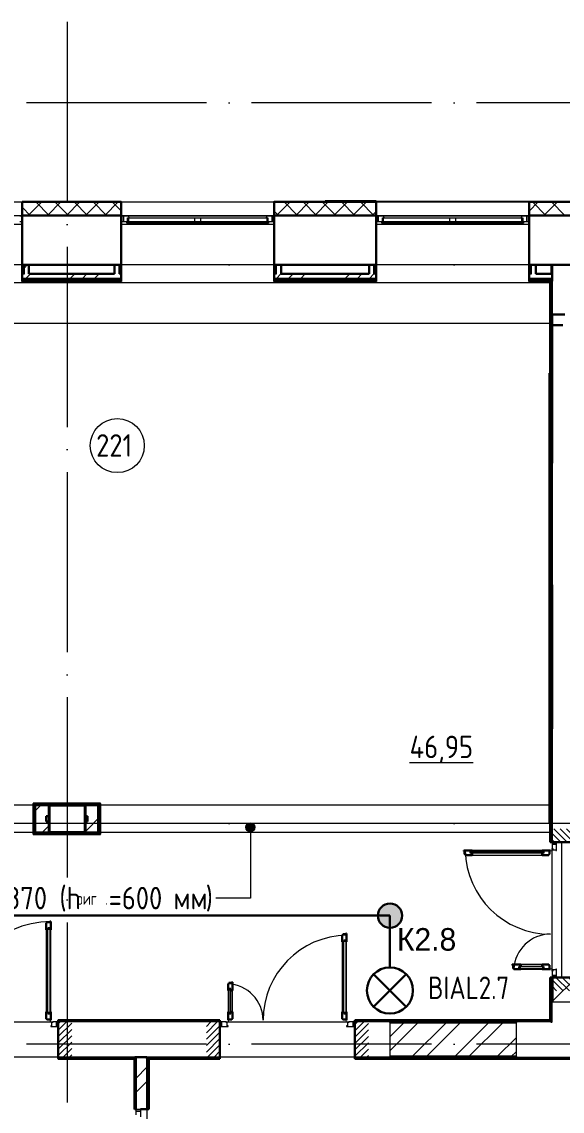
# Model space of a CAD drawing. Header units: millimetres. Extents: x -421858 to 614926, y -468665 to 141641.
# Drawn here: x 155991 to 161994, y -13233 to -1137 of the extents above; entities that cross this region are included whole.
import ezdxf
from ezdxf.enums import TextEntityAlignment as Align

# ---------------------------------------------------------------- set-up
doc = ezdxf.new("R2010")
doc.units = ezdxf.units.MM
doc.set_wipeout_variables(frame=1)
for name, pattern in [('ADSK_Линия сетки', [25, 20, -2.5, 0, -2.5]), ('ADSK_Сверху', [450, 300, -150]), ('ADSK_Штриховая_ш2 п1_5', [4.5, 3, -1.5])]:
    doc.linetypes.add(name, pattern=pattern)
for name, color, linetype, lineweight in [('_ Окна', 7, 'Continuous', 9), ('RC-Линии_связи-Адресные', 5, 'Continuous', 30), ('RC-Оповещение_световое', 7, 'Continuous', 30), ('Аннотация', 7, 'Continuous', 18), ('Двери', 252, 'Continuous', 9), ('Линии', 252, 'Continuous', 9), ('лс', 5, 'Continuous', 30), ('Марки помещений', 252, 'Continuous', 20), ('Несущие колонны', 252, 'Continuous', 18), ('Ограждение', 252, 'Continuous', 9), ('Окна', 252, 'Continuous', 9), ('Оси', 252, 'Continuous', 9), ('Перекрытие', 252, 'Continuous', 18), ('Стены внутренние', 7, 'Continuous', 18), ('Стены наружные', 7, 'Continuous', 18), ('Стены штриховка', 252, 'Continuous', 9)]:
    doc.layers.add(name, color=color, linetype=linetype, lineweight=lineweight)
doc.layers.add('RC-Позиционные_обозначения', color=7, linetype='Continuous')
doc.layers.add('RC-Таблицы', color=7, linetype='Continuous')
doc.layers.add('Двери открывание', color=7, linetype='Continuous', lineweight=9, true_color=0xc0c0c0)
doc.styles.add('GOST Common_2', font='', dxfattribs={"width": 0.9, "height": 250})
doc.styles.add('GOST Common_4', font='', dxfattribs={"height": 7})
doc.styles.add('Mipgost_5', font='', dxfattribs={"height": 250})
doc.styles.add('RubezhCAD', font='', dxfattribs={"oblique": 10})
doc.styles.get("Standard").update_dxf_attribs({"font": ''})
doc.styles.get('GOST Common_2').set_extended_font_data('GOST type B')
doc.styles.get('GOST Common_4').set_extended_font_data('GOST 2.304 type A')
doc.styles.get('Mipgost_5').set_extended_font_data('Mipgost')
doc.styles.get('RubezhCAD').set_extended_font_data('GOST type A')
doc.styles.get('Standard').set_extended_font_data('GOST type B')

# ---------------------------------------------------------------- blocks, each defined once
blk = doc.blocks.new('2 этаж')
at = {"layer": 'Аннотация', "lineweight": 9, "true_color": 0x636466}
h = blk.add_hatch(color=251, dxfattribs=at)
edge = h.paths.add_edge_path()
edge.add_arc((158530, -10081), 50, 0, 360)
at = {"layer": 'Двери', "lineweight": 18, "true_color": 0x636466}
h = blk.add_hatch(dxfattribs=at)
h.set_pattern_fill('FP_2', color=251, angle=90, style=0, pattern_type=2)
h.set_pattern_definition([(135, (162076.006, -11122.253), (-35.3553, -35.3553), [])])
h.paths.add_polyline_path([(162145, -11897), (162271, -11897), (162271, -11747), (161881, -11747), (161881, -11897)])
h.paths.add_polyline_path([(161881, -10247), (162271, -10247), (162271, -10097), (161881, -10097)])
h = blk.add_hatch(dxfattribs=at)
h.set_pattern_fill('FP_2', color=251, style=0, pattern_type=2)
h.set_pattern_definition([(45, (155656.006, -12437.253), (-35.3553, 35.3553), [])])
h.paths.add_polyline_path([(156396, -12632), (156546, -12632), (156546, -12242), (156396, -12242), (156396, -12349)])
h.paths.add_polyline_path([(155166, -12632), (155166, -12242), (155016, -12242), (155016, -12632)])
h = blk.add_hatch(dxfattribs=at)
h.set_pattern_fill('FP_2', color=251, style=0, pattern_type=2)
h.set_pattern_definition([(45, (158816.006, -12437.253), (-35.3553, 35.3553), [])])
h.paths.add_polyline_path([(159841, -12632), (159841, -12242), (159691, -12242), (159691, -12632)])
h.paths.add_polyline_path([(158041, -12632), (158191, -12632), (158191, -12242), (158041, -12242)])
at = {"layer": '_ Окна', "color": 251, "true_color": 0x636466}
for p, q in [((155996, -3297), (155971, -3297)), ((155971, -3355), (155996, -3355)), ((157121, -3297), (157096, -3297)), ((157096, -3355), (157121, -3355)), ((157121, -3355), (157121, -3297)), ((158796, -3297), (158771, -3297)), ((158771, -3297), (158771, -3355)), ((158771, -3355), (158796, -3355)), ((159951, -3297), (159926, -3297)), ((159926, -3355), (159951, -3355)), ((159951, -3355), (159951, -3297)), ((161626, -3297), (161601, -3297)), ((161601, -3297), (161601, -3355)), ((161601, -3355), (161626, -3355))]:
    blk.add_line(p, q, dxfattribs=at)
at = {"layer": '_ Окна', "color": 251, "lineweight": 18, "true_color": 0x636466}
for p, q in [((157180, -3297), (157121, -3297)), ((157121, -3297), (157121, -3355)), ((157121, -3355), (157159, -3355)), ((157167, -3355), (157167, -3314)), ((157167, -3314), (157179, -3314)), ((157185, -3314), (157180, -3297)), ((158712, -3297), (158707, -3314)), ((158771, -3297), (158712, -3297)), ((158713, -3314), (158725, -3314)), ((158725, -3314), (158725, -3355)), ((158733, -3355), (158771, -3355)), ((158771, -3355), (158771, -3297)), ((160010, -3297), (159951, -3297)), ((159951, -3297), (159951, -3355)), ((159951, -3355), (159989, -3355)), ((159997, -3355), (159997, -3314)), ((159997, -3314), (160009, -3314)), ((160015, -3314), (160010, -3297)), ((161542, -3297), (161537, -3314)), ((161601, -3297), (161542, -3297)), ((161543, -3314), (161555, -3314)), ((161555, -3314), (161555, -3355)), ((161563, -3355), (161601, -3355)), ((161601, -3355), (161601, -3297))]:
    blk.add_line(p, q, dxfattribs=at)
at = {"layer": 'Аннотация', "color": 251, "lineweight": 9, "true_color": 0x636466}
for p, q in [((158530, -10081), (158530, -10867)), ((158152, -10867), (158145, -10867)), ((158530, -10867), (158152, -10867))]:
    blk.add_line(p, q, dxfattribs=at)
blk.add_circle((158530, -10081), 50, dxfattribs=at)
at = {"layer": 'Двери', "color": 251, "linetype": 'ADSK_Штриховая_ш2 п1_5', "true_color": 0x636466}
for p, q in [((161881, -10097), (161881, -10247)), ((161881, -10247), (162271, -10247)), ((162271, -11747), (161881, -11747)), ((161881, -11747), (161881, -11897)), ((156546, -12242), (156396, -12242)), ((156396, -12242), (156396, -12632)), ((158191, -12242), (158041, -12242)), ((158191, -12632), (158191, -12242)), ((159841, -12242), (159691, -12242)), ((159691, -12242), (159691, -12632)), ((156396, -12632), (156546, -12632)), ((158041, -12632), (158191, -12632)), ((159691, -12632), (159841, -12632))]:
    blk.add_line(p, q, dxfattribs=at)
at = {"layer": 'Двери', "color": 251, "true_color": 0x636466}
for p, q in [((161931, -10247), (161881, -10247)), ((161881, -10247), (161881, -10267)), ((161881, -10267), (161931, -10267)), ((161931, -10267), (161881, -10267)), ((161881, -10267), (161881, -10316)), ((161931, -10267), (161931, -10247)), ((161931, -10339), (161931, -10267)), ((160975, -10348), (161787, -10348)), ((160975, -10369), (160975, -10348)), ((161787, -10369), (160975, -10369)), ((161769, -10339), (160993, -10339)), ((160993, -10389), (161769, -10389)), ((161787, -10348), (161787, -10369)), ((161881, -10316), (161889, -10316)), ((161889, -10316), (161889, -10330)), ((161889, -10330), (161923, -10330)), ((161923, -10330), (161923, -10339)), ((161923, -10339), (161931, -10339)), ((156262, -11220), (156262, -12130)), ((156279, -12148), (156279, -11202)), ((156279, -11202), (156303, -11202)), ((156303, -11202), (156303, -12148)), ((156312, -12130), (156312, -11220)), ((159549, -11354), (159549, -12130)), ((159569, -12148), (159569, -11336)), ((159569, -11336), (159590, -11336)), ((159590, -11336), (159590, -12148)), ((159599, -12130), (159599, -11354)), ((161769, -11605), (161533, -11605)), ((161787, -11625), (161515, -11625)), ((161515, -11625), (161515, -11646)), ((161515, -11646), (161787, -11646)), ((161533, -11655), (161769, -11655)), ((161787, -11646), (161787, -11625)), ((161881, -11678), (161881, -11727)), ((161889, -11678), (161881, -11678)), ((161931, -11727), (161881, -11727)), ((161881, -11727), (161881, -11747)), ((161881, -11727), (161931, -11727)), ((161923, -11664), (161889, -11664)), ((161889, -11664), (161889, -11678)), ((161931, -11655), (161923, -11655)), ((161923, -11655), (161923, -11664)), ((161931, -11727), (161931, -11655)), ((161931, -11747), (161931, -11727)), ((161881, -11747), (161931, -11747)), ((158283, -11894), (158283, -12130)), ((158292, -11876), (158292, -12148)), ((158313, -11876), (158292, -11876)), ((158313, -12148), (158313, -11876)), ((158333, -12130), (158333, -11894)), ((156303, -12148), (156279, -12148)), ((158292, -12148), (158313, -12148)), ((159590, -12148), (159569, -12148)), ((156321, -12284), (156312, -12284)), ((156312, -12284), (156312, -12292)), ((156312, -12292), (156376, -12292)), ((156335, -12250), (156321, -12250)), ((156321, -12250), (156321, -12284)), ((156335, -12242), (156335, -12250)), ((156376, -12242), (156335, -12242)), ((156396, -12242), (156376, -12242)), ((156376, -12242), (156376, -12292)), ((156376, -12292), (156376, -12242)), ((156376, -12292), (156396, -12292)), ((156396, -12292), (156396, -12242)), ((158191, -12242), (158191, -12292)), ((158211, -12242), (158191, -12242)), ((158191, -12292), (158211, -12292)), ((158211, -12292), (158211, -12242)), ((158260, -12242), (158211, -12242)), ((158211, -12242), (158211, -12292)), ((158211, -12292), (158283, -12292)), ((158260, -12250), (158260, -12242)), ((158274, -12250), (158260, -12250)), ((158274, -12284), (158274, -12250)), ((158283, -12284), (158274, -12284)), ((158283, -12292), (158283, -12284)), ((159608, -12284), (159599, -12284)), ((159599, -12284), (159599, -12292)), ((159599, -12292), (159671, -12292)), ((159622, -12250), (159608, -12250)), ((159608, -12250), (159608, -12284)), ((159622, -12242), (159622, -12250)), ((159671, -12242), (159622, -12242)), ((159691, -12242), (159671, -12242)), ((159671, -12242), (159671, -12292)), ((159671, -12292), (159671, -12242)), ((159671, -12292), (159691, -12292)), ((159691, -12292), (159691, -12242)), ((157261, -13232), (157261, -13212)), ((157261, -13212), (157311, -13212)), ((157311, -13232), (157261, -13232)), ((157261, -13232), (157311, -13232)), ((157261, -13273), (157261, -13232)), ((157311, -13212), (157311, -13232)), ((157311, -13232), (157311, -13296))]:
    blk.add_line(p, q, dxfattribs=at)
at = {"layer": 'Двери', "color": 251, "lineweight": 30, "true_color": 0x636466}
for p, q in [((160993, -10339), (160899, -10339)), ((160899, -10339), (160899, -10347)), ((160899, -10347), (160908, -10347)), ((160908, -10347), (160908, -10381)), ((160908, -10381), (160917, -10381)), ((160917, -10381), (160917, -10389)), ((160917, -10389), (160993, -10389)), ((160975, -10348), (160993, -10348)), ((160975, -10369), (160975, -10348)), ((160993, -10369), (160975, -10369)), ((160993, -10348), (160993, -10339)), ((160993, -10389), (160993, -10369)), ((161863, -10339), (161769, -10339)), ((161769, -10348), (161769, -10339)), ((161787, -10348), (161769, -10348)), ((161769, -10369), (161787, -10369)), ((161769, -10389), (161769, -10369)), ((161769, -10389), (161845, -10389)), ((161787, -10369), (161787, -10348)), ((161845, -10389), (161845, -10381)), ((161845, -10381), (161854, -10381)), ((161854, -10381), (161854, -10347)), ((161854, -10347), (161863, -10347)), ((161863, -10347), (161863, -10339)), ((156312, -11126), (156304, -11126)), ((156304, -11126), (156304, -11135)), ((156312, -11220), (156312, -11126)), ((156270, -11144), (156262, -11144)), ((156262, -11144), (156262, -11220)), ((156262, -11220), (156279, -11220)), ((156304, -11135), (156270, -11135)), ((156270, -11135), (156270, -11144)), ((156279, -11220), (156279, -11202)), ((156279, -11202), (156303, -11202)), ((156303, -11202), (156303, -11220)), ((156303, -11220), (156312, -11220)), ((159557, -11278), (159549, -11278)), ((159549, -11278), (159549, -11354)), ((159549, -11354), (159569, -11354)), ((159591, -11269), (159557, -11269)), ((159557, -11269), (159557, -11278)), ((159569, -11354), (159569, -11336)), ((159569, -11336), (159590, -11336)), ((159590, -11336), (159590, -11354)), ((159590, -11354), (159599, -11354)), ((159599, -11260), (159591, -11260)), ((159591, -11260), (159591, -11269)), ((159599, -11354), (159599, -11260)), ((161533, -11605), (161439, -11605)), ((161439, -11605), (161439, -11613)), ((161533, -11605), (161533, -11625)), ((161845, -11605), (161769, -11605)), ((161769, -11605), (161769, -11625)), ((161845, -11613), (161845, -11605)), ((161439, -11613), (161448, -11613)), ((161448, -11613), (161448, -11647)), ((161448, -11647), (161457, -11647)), ((161457, -11647), (161457, -11655)), ((161457, -11655), (161533, -11655)), ((161533, -11625), (161515, -11625)), ((161515, -11625), (161515, -11646)), ((161515, -11646), (161533, -11646)), ((161533, -11646), (161533, -11655)), ((161769, -11625), (161787, -11625)), ((161769, -11646), (161769, -11655)), ((161787, -11646), (161769, -11646)), ((161769, -11655), (161863, -11655)), ((161787, -11625), (161787, -11646)), ((161854, -11613), (161845, -11613)), ((161854, -11647), (161854, -11613)), ((161863, -11647), (161854, -11647)), ((161863, -11655), (161863, -11647)), ((158291, -11818), (158283, -11818)), ((158283, -11818), (158283, -11894)), ((158325, -11809), (158291, -11809)), ((158291, -11809), (158291, -11818)), ((158333, -11800), (158325, -11800)), ((158325, -11800), (158325, -11809)), ((158333, -11894), (158333, -11800)), ((158292, -11894), (158283, -11894)), ((158292, -11876), (158292, -11894)), ((158313, -11876), (158292, -11876)), ((158313, -11894), (158313, -11876)), ((158333, -11894), (158313, -11894)), ((156262, -12130), (156262, -12206)), ((156262, -12130), (156279, -12130)), ((156262, -12206), (156270, -12206)), ((156270, -12206), (156270, -12215)), ((156270, -12215), (156304, -12215)), ((156279, -12130), (156279, -12148)), ((156279, -12148), (156303, -12148)), ((156303, -12130), (156312, -12130)), ((156303, -12148), (156303, -12130)), ((156304, -12215), (156304, -12224)), ((156312, -12224), (156312, -12130)), ((158283, -12130), (158283, -12224)), ((158292, -12130), (158283, -12130)), ((158291, -12224), (158291, -12215)), ((158291, -12215), (158325, -12215)), ((158292, -12148), (158292, -12130)), ((158313, -12148), (158292, -12148)), ((158313, -12130), (158313, -12148)), ((158333, -12130), (158313, -12130)), ((158325, -12215), (158325, -12206)), ((158325, -12206), (158333, -12206)), ((158333, -12206), (158333, -12130)), ((159549, -12130), (159549, -12206)), ((159549, -12130), (159569, -12130)), ((159549, -12206), (159557, -12206)), ((159557, -12206), (159557, -12215)), ((159557, -12215), (159591, -12215)), ((159569, -12130), (159569, -12148)), ((159569, -12148), (159590, -12148)), ((159590, -12130), (159599, -12130)), ((159590, -12148), (159590, -12130)), ((159591, -12215), (159591, -12224)), ((159599, -12224), (159599, -12130)), ((156304, -12224), (156312, -12224)), ((158283, -12224), (158291, -12224)), ((159591, -12224), (159599, -12224))]:
    blk.add_line(p, q, dxfattribs=at)
at = {"layer": 'Двери открывание', "color": 251, "true_color": 0x636466}
for centre, radius, start, end in [((161863, -10321), 946, 181.0903, 270), ((156330, -12224), 1098, 90.9393, 180), ((159617, -12224), 946, 91.0903, 180), ((161863, -11673), 406, 90, 177.459), ((158265, -12224), 406, 0, 87.459)]:
    blk.add_arc(centre, radius, start, end, dxfattribs=at)
at = {"layer": 'Линии', "color": 251, "linetype": 'ADSK_Сверху', "ltscale": 100, "true_color": 0x636466}
for p, q in [((161881, -9837), (151051, -9837)), ((161881, -10137), (151061, -10137))]:
    blk.add_line(p, q, dxfattribs=at)
at = {"layer": 'Марки помещений', "color": 251, "true_color": 0x636466}
blk.add_circle((157052, -5843), 300, dxfattribs=at)
at = {"layer": 'Несущие колонны', "color": 251, "lineweight": 40, "true_color": 0x636466}
for p, q in [((156296, -10137), (156296, -9837)), ((156296, -9837), (156696, -9837)), ((156696, -9837), (156296, -9837)), ((156296, -9837), (156296, -10137)), ((156696, -9837), (156696, -10137)), ((156696, -10137), (156696, -9837)), ((156696, -10137), (156296, -10137)), ((156296, -10137), (156696, -10137))]:
    blk.add_line(p, q, dxfattribs=at)
at = {"layer": 'Ограждение', "color": 251, "true_color": 0x636466}
for p, q in [((155996, -3387), (154296, -3387)), ((158796, -3387), (157096, -3387)), ((161626, -3387), (159926, -3387)), ((155996, -3837), (154296, -3837)), ((158796, -3837), (157096, -3837)), ((161626, -3837), (159926, -3837)), ((161866, -3837), (161866, -3937)), ((161861, -4037), (154256, -4037)), ((161861, -4037), (154256, -4037)), ((155996, -4037), (154296, -4037)), ((155996, -4022), (155996, -4037)), ((157096, -4037), (157096, -4022)), ((158796, -4037), (157096, -4037)), ((158796, -4022), (158796, -4037)), ((159926, -4037), (159926, -4022)), ((161626, -4037), (159926, -4037)), ((161626, -4022), (161626, -4037)), ((161861, -4487), (154256, -4487)), ((161856, -4487), (161856, -5037)), ((156866, -9812), (156116, -9812)), ((156116, -9812), (156121, -9817)), ((156116, -9812), (156116, -10162)), ((156866, -9812), (156861, -9817)), ((156866, -10162), (156866, -9812)), ((161856, -10037), (161856, -10237)), ((156116, -10162), (156121, -10157)), ((156861, -10157), (156866, -10162)), ((156116, -10162), (156866, -10162)), ((161861, -10237), (161856, -10237)), ((161856, -11757), (161861, -11757)), ((161856, -11757), (161856, -12217)), ((156396, -12222), (156396, -12217)), ((158181, -12217), (156396, -12217)), ((158181, -12217), (158181, -12222)), ((159701, -12222), (159701, -12217)), ((161856, -12217), (159701, -12217)), ((161856, -12217), (161861, -12222)), ((156396, -12657), (156396, -12647)), ((156396, -12657), (157236, -12657)), ((157236, -12657), (157246, -12647)), ((157236, -12657), (157236, -13212)), ((157406, -12657), (157401, -12652)), ((157406, -13212), (157406, -12657)), ((157406, -12657), (158181, -12657)), ((158181, -12652), (158181, -12657)), ((159701, -12657), (159701, -12652)), ((159701, -12657), (167586, -12657)), ((157246, -13212), (157236, -13212)), ((157406, -13212), (157401, -13212))]:
    blk.add_line(p, q, dxfattribs=at)
at = {"layer": 'Окна', "color": 251, "true_color": 0x636466}
for p, q in [((157159, -3355), (157931, -3355)), ((157159, -3372), (157159, -3355)), ((157931, -3372), (157159, -3372)), ((157179, -3314), (157911, -3314)), ((157179, -3355), (157179, -3314)), ((158712, -3297), (157180, -3297)), ((157911, -3314), (157981, -3314)), ((157911, -3314), (157911, -3355)), ((157931, -3355), (157961, -3355)), ((157931, -3355), (157931, -3372)), ((157961, -3372), (157931, -3372)), ((157961, -3355), (158733, -3355)), ((157961, -3372), (157961, -3355)), ((158733, -3372), (157961, -3372)), ((157981, -3314), (158713, -3314)), ((157981, -3355), (157981, -3314)), ((158713, -3314), (158713, -3355)), ((158733, -3355), (158733, -3372)), ((159989, -3355), (160761, -3355)), ((159989, -3372), (159989, -3355)), ((160761, -3372), (159989, -3372)), ((160009, -3314), (160741, -3314)), ((160009, -3355), (160009, -3314)), ((161542, -3297), (160010, -3297)), ((160741, -3314), (160811, -3314)), ((160741, -3314), (160741, -3355)), ((160761, -3355), (160791, -3355)), ((160761, -3355), (160761, -3372)), ((160791, -3372), (160761, -3372)), ((160791, -3355), (161563, -3355)), ((160791, -3372), (160791, -3355)), ((161563, -3372), (160791, -3372)), ((160811, -3314), (161543, -3314)), ((160811, -3355), (160811, -3314)), ((161543, -3314), (161543, -3355)), ((161563, -3355), (161563, -3372))]:
    blk.add_line(p, q, dxfattribs=at)
at = {"layer": 'Оси', "color": 251, "linetype": 'ADSK_Линия сетки', "ltscale": 100, "true_color": 0x636466}
for p, q in [((156496, -1137), (156496, -32263)), ((170543, -2037), (93566, -2037)), ((170543, -3837), (93566, -3837)), ((170543, -10037), (93566, -10037)), ((170543, -12487), (93566, -12487))]:
    blk.add_line(p, q, dxfattribs=at)
at = {"layer": 'Перекрытие', "color": 251, "ltscale": 100, "true_color": 0x636466}
for p, q in [((156116, -10037), (154266, -10037)), ((161851, -10037), (156866, -10037)), ((161986, -10247), (161986, -11747))]:
    blk.add_line(p, q, dxfattribs=at)
at = {"layer": 'Стены внутренние', "color": 251, "true_color": 0x636466}
for p, q in [((154296, -3135), (155996, -3135)), ((157096, -3135), (158796, -3135)), ((159926, -3135), (161626, -3135)), ((154296, -3287), (155996, -3287)), ((157096, -3287), (158796, -3287)), ((159926, -3287), (161626, -3287)), ((161881, -4017), (161881, -4387)), ((161881, -6037), (161881, -7387)), ((161881, -8987), (161881, -10247)), ((161881, -11678), (161881, -10316)), ((162266, -12022), (161886, -12022)), ((155227, -12242), (156335, -12242)), ((158191, -12242), (156396, -12242)), ((158260, -12242), (159622, -12242)), ((160081, -12242), (159691, -12242)), ((160081, -12627), (160081, -12247)), ((161866, -12242), (161481, -12242)), ((161481, -12247), (161481, -12627)), ((161881, -12242), (161881, -12242)), ((157246, -12632), (154926, -12632)), ((159691, -12632), (158191, -12632)), ((161481, -12632), (167616, -12632))]:
    blk.add_line(p, q, dxfattribs=at)
at = {"layer": 'Стены внутренние', "color": 251, "lineweight": 30, "true_color": 0x636466}
for p, q in [((157096, -3135), (155996, -3135)), ((155996, -3135), (155996, -3287)), ((157096, -3287), (157096, -3135)), ((159926, -3135), (158796, -3135)), ((158796, -3135), (158796, -3287)), ((159926, -3287), (159926, -3135)), ((168978, -3135), (161626, -3135)), ((161626, -3135), (161626, -3287)), ((157096, -3287), (155996, -3287)), ((155996, -3287), (155996, -3837)), ((155996, -3287), (157096, -3287)), ((157096, -3837), (157096, -3287)), ((159926, -3287), (158796, -3287)), ((158796, -3287), (158796, -3837)), ((158796, -3287), (159926, -3287)), ((159926, -3837), (159926, -3287)), ((168826, -3287), (161626, -3287)), ((161626, -3287), (161626, -3837)), ((161626, -3287), (168826, -3287)), ((156071, -3837), (157021, -3837)), ((158871, -3837), (159851, -3837)), ((161701, -3837), (168276, -3837)), ((161881, -3837), (161881, -3937)), ((161881, -4012), (161881, -4012)), ((161881, -4387), (162021, -4387)), ((162001, -4507), (161881, -4507)), ((161881, -7387), (161881, -8987)), ((161881, -10247), (162271, -10247)), ((161886, -12022), (161881, -12022)), ((156396, -12242), (156396, -12632)), ((158191, -12632), (158191, -12242)), ((159691, -12242), (159691, -12632)), ((160081, -12247), (160081, -12242)), ((161481, -12242), (161481, -12247)), ((161881, -12242), (161866, -12242)), ((160081, -12632), (160081, -12627)), ((161481, -12627), (161481, -12632))]:
    blk.add_line(p, q, dxfattribs=at)
at = {"layer": 'Стены внутренние', "color": 251, "linetype": 'Continuous', "lineweight": 9, "true_color": 0x636466}
for p, q in [((155998, -3140), (156001, -3137)), ((156063, -3287), (156213, -3137)), ((156297, -3287), (156147, -3137)), ((156275, -3287), (156425, -3137)), ((156509, -3287), (156359, -3137)), ((156487, -3287), (156637, -3137)), ((156721, -3287), (156571, -3137)), ((156699, -3287), (156849, -3137)), ((156933, -3287), (156783, -3137)), ((156912, -3287), (157062, -3137)), ((157096, -3238), (156995, -3137)), ((157026, -3135), (157025, -3137)), ((158821, -3287), (158971, -3137)), ((158903, -3135), (158902, -3137)), ((159054, -3287), (158904, -3137)), ((158986, -3137), (158985, -3135)), ((159033, -3287), (159183, -3137)), ((159266, -3287), (159116, -3137)), ((159245, -3287), (159395, -3137)), ((159479, -3287), (159329, -3137)), ((159457, -3287), (159607, -3137)), ((159691, -3287), (159541, -3137)), ((159572, -3137), (159571, -3135)), ((159669, -3287), (159819, -3137)), ((159903, -3287), (159753, -3137)), ((161626, -3240), (161728, -3137)), ((161812, -3287), (161662, -3137)), ((161718, -3135), (161717, -3137)), ((161791, -3287), (161941, -3137)), ((162024, -3287), (161874, -3137)), ((161953, -3135), (161952, -3137)), ((156084, -3287), (155998, -3201)), ((158842, -3287), (158796, -3241)), ((159881, -3287), (159926, -3243)), ((159924, -3173), (159926, -3173))]:
    blk.add_line(p, q, dxfattribs=at)
at = {"layer": 'Стены наружные', "color": 251, "true_color": 0x636466}
for p, q in [((156546, -3130), (157096, -3130)), ((156546, -3135), (156546, -3130)), ((157096, -3135), (157096, -3130)), ((158796, -3130), (159361, -3130)), ((158796, -3135), (158796, -3130)), ((159926, -3130), (162191, -3130)), ((161626, -3130), (161626, -3135)), ((161874, -3852), (161866, -3852)), ((161874, -3837), (161874, -3852)), ((161881, -12242), (161881, -12022)), ((158191, -12632), (157381, -12632)), ((160081, -12632), (159691, -12632)), ((157381, -13212), (157381, -14442))]:
    blk.add_line(p, q, dxfattribs=at)
at = {"layer": 'Стены наружные', "color": 251, "lineweight": 30, "true_color": 0x636466}
for p, q in [((159926, -3130), (159361, -3130)), ((159361, -3130), (159361, -3135)), ((159926, -3135), (159926, -3130)), ((155996, -3837), (155996, -4012)), ((156071, -3837), (155996, -3837)), ((156071, -3937), (156071, -3837)), ((157021, -3837), (157021, -3937)), ((157096, -3837), (157021, -3837)), ((157096, -4012), (157096, -3837)), ((158796, -3837), (158796, -4012)), ((158871, -3837), (158796, -3837)), ((158871, -3937), (158871, -3837)), ((159851, -3837), (159851, -3937)), ((159926, -3837), (159851, -3837)), ((159926, -4012), (159926, -3837)), ((161626, -3837), (161626, -4012)), ((161701, -3837), (161626, -3837)), ((161701, -3937), (161701, -3837)), ((157021, -3937), (156071, -3937)), ((159851, -3937), (158871, -3937)), ((161881, -3937), (161701, -3937)), ((161881, -4012), (161881, -3937)), ((155996, -4012), (155996, -4022)), ((155996, -4022), (157096, -4022)), ((157096, -4022), (157096, -4012)), ((158796, -4012), (158796, -4022)), ((158796, -4022), (159926, -4022)), ((159926, -4022), (159926, -4012)), ((161626, -4012), (161626, -4022)), ((161626, -4022), (161861, -4022)), ((161861, -4022), (161861, -5037)), ((161866, -4017), (161866, -5037)), ((161881, -4017), (161881, -4012)), ((161881, -6037), (161881, -4387)), ((161851, -5037), (161851, -10037)), ((161861, -5037), (161851, -5037)), ((156861, -9817), (156121, -9817)), ((156121, -9817), (156121, -10157)), ((156856, -9822), (156126, -9822)), ((156126, -9822), (156126, -10152)), ((156141, -9837), (156141, -10137)), ((156141, -9837), (156296, -9837)), ((156291, -9957), (156291, -9837)), ((156841, -9837), (156696, -9837)), ((156841, -10137), (156841, -9837)), ((156856, -10152), (156856, -9822)), ((156861, -10157), (156861, -9817)), ((156261, -9957), (156291, -9957)), ((156261, -10017), (156261, -9957)), ((156291, -10017), (156261, -10017)), ((156291, -10137), (156291, -10017)), ((156696, -9957), (156721, -9957)), ((156721, -10017), (156696, -10017)), ((156721, -9957), (156721, -10017)), ((161851, -10037), (161861, -10037)), ((161861, -10037), (161861, -10247)), ((156121, -10157), (156861, -10157)), ((156126, -10152), (156856, -10152)), ((156296, -10137), (156141, -10137)), ((156696, -10137), (156841, -10137)), ((161861, -10247), (161881, -10247)), ((161881, -11747), (161861, -11747)), ((161861, -11747), (161861, -12222)), ((161881, -12022), (161881, -11747)), ((162266, -11747), (161886, -11747)), ((161886, -11747), (161886, -12022)), ((156396, -12222), (156396, -12242)), ((158191, -12222), (156396, -12222)), ((158191, -12242), (158191, -12222)), ((159691, -12222), (159691, -12242)), ((161861, -12222), (159691, -12222)), ((160081, -12242), (161481, -12242)), ((161481, -12247), (160081, -12247)), ((161866, -12222), (161866, -12227)), ((156396, -12632), (156396, -12647)), ((156396, -12647), (157246, -12647)), ((157381, -12632), (157246, -12632)), ((157246, -12647), (157246, -13212)), ((157381, -12647), (157381, -12632)), ((157396, -12647), (157401, -12647)), ((157401, -13212), (157401, -12652)), ((157401, -12652), (158191, -12652)), ((158191, -12652), (158191, -12632)), ((159691, -12632), (159691, -12652)), ((159691, -12652), (167586, -12652)), ((160081, -12627), (161481, -12627)), ((161481, -12632), (160081, -12632)), ((157246, -13212), (157261, -13212)), ((157311, -13212), (157401, -13212))]:
    blk.add_line(p, q, dxfattribs=at)
at = {"layer": 'Стены наружные', "color": 251, "linetype": 'Continuous', "lineweight": 9, "true_color": 0x636466}
for p, q in [((159571, -3135), (159568, -3130)), ((156021, -3868), (156052, -3837)), ((159851, -3855), (159868, -3837)), ((161626, -3876), (161639, -3864)), ((161639, -3864), (161651, -3851)), ((155996, -3991), (155999, -3987)), ((156037, -3987), (156087, -3937)), ((156199, -4000), (156212, -3987)), ((156411, -4000), (156424, -3987)), ((156530, -3987), (156580, -3937)), ((156623, -4000), (156636, -3987)), ((156665, -3987), (156715, -3937)), ((156800, -3987), (156850, -3937)), ((156835, -4000), (156848, -3987)), ((157048, -4000), (157060, -3987)), ((158807, -3937), (158809, -3936)), ((158809, -3936), (158821, -3923)), ((158820, -3987), (158870, -3937)), ((158870, -3937), (158871, -3936)), ((158955, -3987), (159005, -3937)), ((158957, -4000), (158969, -3987)), ((159090, -3987), (159140, -3937)), ((159169, -4000), (159181, -3987)), ((159381, -4000), (159394, -3987)), ((159584, -3987), (159634, -3937)), ((159593, -4000), (159606, -3987)), ((159718, -3987), (159768, -3937)), ((159805, -4000), (159818, -3987)), ((159853, -3987), (159903, -3937)), ((159901, -3904), (159914, -3892)), ((159914, -3892), (159926, -3879)), ((161714, -4000), (161727, -3987)), ((161873, -3987), (161881, -3980)), ((156035, -4022), (156040, -4017)), ((156106, -4022), (156111, -4017)), ((156177, -4022), (156182, -4017)), ((156187, -4012), (156199, -4000)), ((156247, -4022), (156252, -4017)), ((156318, -4022), (156323, -4017)), ((156389, -4022), (156394, -4017)), ((156394, -4017), (156399, -4012)), ((156399, -4012), (156411, -4000)), ((156459, -4022), (156464, -4017)), ((156530, -4022), (156535, -4017)), ((156601, -4022), (156606, -4017)), ((156611, -4012), (156623, -4000)), ((156672, -4022), (156677, -4017)), ((156742, -4022), (156747, -4017)), ((156813, -4022), (156818, -4017)), ((156818, -4017), (156823, -4012)), ((156823, -4012), (156835, -4000)), ((156884, -4022), (156889, -4017)), ((156954, -4022), (156959, -4017)), ((157025, -4022), (157030, -4017)), ((157035, -4012), (157048, -4000)), ((157096, -4022), (157096, -4022)), ((158796, -4019), (158798, -4017)), ((158864, -4022), (158869, -4017)), ((158934, -4022), (158939, -4017)), ((158939, -4017), (158944, -4012)), ((158944, -4012), (158957, -4000)), ((159005, -4022), (159010, -4017)), ((159076, -4022), (159081, -4017)), ((159146, -4022), (159151, -4017)), ((159156, -4012), (159169, -4000)), ((159217, -4022), (159222, -4017)), ((159288, -4022), (159293, -4017)), ((159359, -4022), (159364, -4017)), ((159364, -4017), (159369, -4012)), ((159369, -4012), (159381, -4000)), ((159429, -4022), (159434, -4017)), ((159500, -4022), (159505, -4017)), ((159571, -4022), (159576, -4017)), ((159581, -4012), (159593, -4000)), ((159641, -4022), (159646, -4017)), ((159712, -4022), (159717, -4017)), ((159783, -4022), (159788, -4017)), ((159788, -4017), (159793, -4012)), ((159793, -4012), (159805, -4000)), ((159854, -4022), (159859, -4017)), ((159924, -4022), (159926, -4020)), ((161626, -4018), (161626, -4017)), ((161692, -4022), (161697, -4017)), ((161702, -4012), (161714, -4000)), ((161763, -4022), (161768, -4017)), ((161833, -4022), (161838, -4017)), ((161861, -4065), (161866, -4060)), ((161861, -4136), (161866, -4131)), ((161861, -4207), (161866, -4202)), ((161861, -4277), (161866, -4272)), ((161861, -4348), (161866, -4343)), ((161861, -4419), (161866, -4414)), ((161861, -4490), (161866, -4485)), ((161861, -4560), (161866, -4555)), ((161861, -4631), (161866, -4626)), ((161861, -4702), (161866, -4697)), ((161861, -4772), (161866, -4767)), ((161861, -4843), (161866, -4838)), ((161861, -4914), (161866, -4909)), ((161861, -4985), (161866, -4980)), ((156121, -9876), (156126, -9871)), ((156141, -9899), (156203, -9837)), ((156175, -9822), (156180, -9817)), ((156246, -9822), (156251, -9817)), ((156316, -9822), (156321, -9817)), ((156387, -9822), (156392, -9817)), ((156458, -9822), (156463, -9817)), ((156513, -9837), (156528, -9822)), ((156528, -9822), (156533, -9817)), ((156599, -9822), (156604, -9817)), ((156670, -9822), (156675, -9817)), ((156741, -9822), (156746, -9817)), ((156811, -9822), (156816, -9817)), ((156856, -9848), (156861, -9843)), ((156856, -9919), (156861, -9914)), ((156121, -9947), (156126, -9942)), ((156121, -10017), (156126, -10012)), ((156721, -10105), (156841, -9985)), ((156841, -9934), (156856, -9919)), ((156856, -9990), (156861, -9985)), ((156121, -10088), (156126, -10083)), ((156123, -10157), (156128, -10152)), ((156193, -10157), (156198, -10152)), ((156198, -10152), (156213, -10137)), ((156218, -10137), (156261, -10094)), ((156261, -10094), (156291, -10064)), ((156264, -10157), (156269, -10152)), ((156335, -10157), (156340, -10152)), ((156406, -10157), (156411, -10152)), ((156476, -10157), (156481, -10152)), ((156547, -10157), (156552, -10152)), ((156618, -10157), (156623, -10152)), ((156623, -10152), (156638, -10137)), ((156688, -10157), (156693, -10152)), ((156696, -10130), (156721, -10105)), ((156759, -10157), (156764, -10152)), ((156830, -10157), (156835, -10152)), ((156856, -10060), (156861, -10055)), ((156856, -10131), (156861, -10126)), ((161861, -10076), (161866, -10071)), ((161861, -10146), (161866, -10141)), ((161861, -10217), (161866, -10212)), ((161861, -11773), (161866, -11768)), ((161861, -11844), (161866, -11839)), ((161886, -12012), (162151, -11747)), ((161861, -11914), (161866, -11909)), ((161861, -11985), (161866, -11980)), ((161861, -12056), (161866, -12051)), ((161861, -12126), (161866, -12121)), ((161861, -12197), (161866, -12192)), ((161866, -12121), (161881, -12106)), ((156457, -12227), (156462, -12222)), ((156528, -12227), (156533, -12222)), ((156598, -12227), (156603, -12222)), ((156669, -12227), (156674, -12222)), ((156740, -12227), (156745, -12222)), ((156810, -12227), (156815, -12222)), ((156812, -12242), (156812, -12227)), ((156881, -12227), (156886, -12222)), ((156952, -12227), (156957, -12222)), ((157023, -12227), (157028, -12222)), ((157093, -12227), (157098, -12222)), ((157164, -12227), (157169, -12222)), ((157235, -12227), (157240, -12222)), ((157305, -12227), (157310, -12222)), ((157376, -12227), (157381, -12222)), ((157412, -12242), (157412, -12227)), ((157447, -12227), (157452, -12222)), ((157517, -12227), (157522, -12222)), ((157588, -12227), (157593, -12222)), ((157659, -12227), (157664, -12222)), ((157730, -12227), (157735, -12222)), ((157800, -12227), (157805, -12222)), ((157871, -12227), (157876, -12222)), ((157942, -12227), (157947, -12222)), ((158012, -12227), (158017, -12222)), ((158012, -12242), (158012, -12227)), ((158083, -12227), (158088, -12222)), ((158154, -12227), (158159, -12222)), ((159710, -12227), (159715, -12222)), ((159780, -12227), (159785, -12222)), ((159812, -12242), (159812, -12227)), ((159851, -12227), (159856, -12222)), ((159922, -12227), (159927, -12222)), ((159992, -12227), (159997, -12222)), ((160063, -12227), (160068, -12222)), ((160081, -12403), (160237, -12247)), ((160081, -12560), (160394, -12247)), ((160134, -12227), (160139, -12222)), ((160204, -12227), (160209, -12222)), ((160275, -12227), (160280, -12222)), ((160328, -12627), (160708, -12247)), ((160346, -12227), (160351, -12222)), ((160412, -12242), (160412, -12227)), ((160417, -12227), (160422, -12222)), ((160485, -12627), (160865, -12247)), ((160487, -12227), (160492, -12222)), ((160558, -12227), (160563, -12222)), ((160629, -12227), (160634, -12222)), ((160699, -12227), (160704, -12222)), ((160770, -12227), (160775, -12222)), ((160800, -12627), (161180, -12247)), ((160841, -12227), (160846, -12222)), ((160912, -12227), (160917, -12222)), ((160957, -12627), (161337, -12247)), ((160982, -12227), (160987, -12222)), ((161012, -12242), (161012, -12227)), ((161053, -12227), (161058, -12222)), ((161124, -12227), (161129, -12222)), ((161194, -12227), (161199, -12222)), ((161265, -12227), (161270, -12222)), ((161336, -12227), (161341, -12222)), ((161407, -12227), (161412, -12222)), ((161477, -12227), (161482, -12222)), ((161548, -12227), (161553, -12222)), ((161612, -12242), (161612, -12227)), ((161619, -12227), (161624, -12222)), ((161689, -12227), (161694, -12222)), ((161760, -12227), (161765, -12222)), ((161831, -12227), (161836, -12222)), ((161271, -12627), (161481, -12417)), ((161428, -12627), (161481, -12574)), ((156673, -12647), (156688, -12632)), ((157097, -12647), (157112, -12632)), ((157396, -12702), (157401, -12697)), ((157446, -12652), (157451, -12647)), ((157517, -12652), (157522, -12647)), ((157522, -12647), (157537, -12632)), ((157587, -12652), (157592, -12647)), ((157658, -12652), (157663, -12647)), ((157729, -12652), (157734, -12647)), ((157800, -12652), (157805, -12647)), ((157870, -12652), (157875, -12647)), ((157941, -12652), (157946, -12647)), ((157946, -12647), (157961, -12632)), ((158012, -12652), (158017, -12647)), ((158082, -12652), (158087, -12647)), ((158153, -12652), (158158, -12647)), ((159709, -12652), (159714, -12647)), ((159779, -12652), (159784, -12647)), ((159850, -12652), (159855, -12647)), ((159921, -12652), (159926, -12647)), ((159992, -12652), (159997, -12647)), ((160062, -12652), (160067, -12647)), ((160067, -12647), (160082, -12632)), ((160133, -12652), (160138, -12647)), ((160204, -12652), (160209, -12647)), ((160274, -12652), (160279, -12647)), ((160345, -12652), (160350, -12647)), ((160416, -12652), (160421, -12647)), ((160487, -12652), (160492, -12647)), ((160492, -12647), (160507, -12632)), ((160557, -12652), (160562, -12647)), ((160628, -12652), (160633, -12647)), ((160699, -12652), (160704, -12647)), ((160769, -12652), (160774, -12647)), ((160840, -12652), (160845, -12647)), ((160911, -12652), (160916, -12647)), ((160916, -12647), (160931, -12632)), ((160982, -12652), (160987, -12647)), ((161052, -12652), (161057, -12647)), ((161123, -12652), (161128, -12647)), ((161194, -12652), (161199, -12647)), ((161264, -12652), (161269, -12647)), ((161335, -12652), (161340, -12647)), ((161340, -12647), (161355, -12632)), ((161406, -12652), (161411, -12647)), ((161477, -12652), (161482, -12647)), ((161547, -12652), (161552, -12647)), ((161618, -12652), (161623, -12647)), ((161689, -12652), (161694, -12647)), ((161759, -12652), (161764, -12647)), ((161764, -12647), (161779, -12632)), ((161830, -12652), (161835, -12647)), ((161901, -12652), (161906, -12647)), ((161972, -12652), (161977, -12647)), ((157261, -12866), (157381, -12746)), ((157381, -12788), (157396, -12773)), ((157396, -12773), (157401, -12768)), ((157246, -12923), (157261, -12908)), ((157261, -13023), (157381, -12903)), ((157396, -12844), (157401, -12839)), ((157396, -12914), (157401, -12909)), ((157396, -12985), (157401, -12980)), ((157396, -13056), (157401, -13051)), ((157396, -13127), (157401, -13122)), ((157381, -13212), (157396, -13197)), ((157396, -13197), (157401, -13192))]:
    blk.add_line(p, q, dxfattribs=at)
at = {"layer": 'Стены штриховка', "color": 251, "true_color": 0x636466}
for p, q in [((157094, -3137), (155998, -3137)), ((155998, -3137), (155998, -3211)), ((157094, -3211), (157094, -3137)), ((159924, -3137), (158798, -3137)), ((158798, -3137), (158798, -3211)), ((159924, -3211), (159924, -3137)), ((168978, -3137), (161628, -3137)), ((161628, -3137), (161628, -3211)), ((155996, -3211), (155998, -3211)), ((157094, -3211), (157096, -3211)), ((158796, -3211), (158798, -3211)), ((159924, -3211), (159926, -3211)), ((161626, -3211), (161628, -3211)), ((156009, -3937), (156009, -3837)), ((156021, -3937), (156021, -3837)), ((157071, -3937), (157071, -3837)), ((157084, -3937), (157084, -3837)), ((158809, -3937), (158809, -3837)), ((158821, -3937), (158821, -3837)), ((159901, -3937), (159901, -3837)), ((159914, -3937), (159914, -3837)), ((161639, -3937), (161639, -3837)), ((161651, -3937), (161651, -3837)), ((155996, -3937), (156021, -3937)), ((157096, -3987), (155996, -3987)), ((157071, -3937), (157096, -3937)), ((158796, -3937), (158821, -3937)), ((159926, -3987), (158796, -3987)), ((159901, -3937), (159926, -3937)), ((161626, -3937), (161651, -3937)), ((161881, -3987), (161626, -3987)), ((157096, -4000), (155996, -4000)), ((157096, -4012), (155996, -4012)), ((155996, -4012), (157096, -4012)), ((155996, -4017), (157096, -4017)), ((159926, -4000), (158796, -4000)), ((159926, -4012), (158796, -4012)), ((158796, -4012), (159926, -4012)), ((158796, -4017), (159926, -4017)), ((161881, -4000), (161626, -4000)), ((161881, -4012), (161626, -4012)), ((161626, -4012), (161881, -4012)), ((161881, -4017), (161626, -4017)), ((161866, -5037), (161861, -5037)), ((161866, -5037), (161866, -10247)), ((161861, -10037), (161881, -10037)), ((161866, -11747), (161866, -12222)), ((158191, -12227), (156396, -12227)), ((161866, -12227), (159691, -12227)), ((161866, -12242), (161866, -12227)), ((157261, -12632), (157261, -13212)), ((157381, -13212), (157381, -12647)), ((157396, -13212), (157396, -12647)), ((157401, -12647), (158191, -12647)), ((167616, -12647), (159691, -12647))]:
    blk.add_line(p, q, dxfattribs=at)
at = {"layer": 'Аннотация', "color": 251, "true_color": 0x636466, "width": 0.9}
for s, height, style, p in [('. +6.870 (h', 250, 'GOST Common_2', (155248, -10992)), ('=600', 250, 'GOST Common_2', (156956, -10992)), (')', 250, 'GOST Common_2', (158034, -10992)), ('риг', 138.8, 'GOST Common_4', (156597, -10942)), ('мм', 250, 'GOST Common_2', (157676, -10992)), ('.', 139, 'GOST Common_4', (156919, -10942))]:
    blk.add_text(s, height=height, dxfattribs=dict(at, style=style)).set_placement(p)
at = {"layer": 'Марки помещений', "color": 251, "true_color": 0x636466, "style": 'GOST Common_2', "width": 0.9}
for s, p in [('221', (156817, -5966)), ('%%U46,95', (160299, -9313))]:
    blk.add_text(s, height=250, dxfattribs=at).set_placement(p)
blk = doc.blocks.new('кс-4')
at = {"layer": 'RC-Линии_связи-Адресные'}
h = blk.add_hatch(color=11, dxfattribs=at)
h.dxf.hatch_style = 1
h.paths.add_polyline_path([(135, 0, 1), (-135, 0, 1)])
at = {"layer": 'RC-Линии_связи-Адресные', "color": 116, "true_color": 0x136734}
blk.add_circle((0, 0), 135, dxfattribs=at)
blk = doc.blocks.new('RC-UGO-OS-10')
at = {"layer": 'RC-Оповещение_световое', "color": 5}
for p, q in [((-1.81, 1.81), (1.81, -1.81)), ((-1.81, -1.81), (1.81, 1.81))]:
    blk.add_line(p, q, dxfattribs=at)
blk.add_circle((0, 0), 2.56, dxfattribs=at)
at = {"layer": 'RC-Оповещение_световое'}
blk.add_attdef('PSTN', text='', height=2.5, dxfattribs=at).set_placement((0.86, 2.39), align=Align.BOTTOM_LEFT)

msp = doc.modelspace()

# ---------------------------------------------------------------- linework, layer by layer
at = {"layer": 'лс', "color": 116, "linetype": 'Continuous', "ltscale": 100, "true_color": 0x136734, "transparency": 33554687}
msp.add_line((147485, -11062), (160080, -11062), dxfattribs=at)
at = {"layer": 'лс', "color": 11, "linetype": 'Continuous', "ltscale": 100, "transparency": 33554687}
msp.add_line((160080, -11650), (160080, -11062), dxfattribs=at)

# ---------------------------------------------------------------- block references
msp.add_blockref('2 этаж', (0, 0))
at = {"layer": 'RC-Линии_связи-Адресные'}
msp.add_blockref('кс-4', (160081, -11062), dxfattribs=at)

# ---------------------------------------------------------------- texts
at = {"layer": 'RC-Таблицы', "linetype": 'Continuous', "lineweight": 40, "transparency": 33554687, "insert": (160487, -11327), "char_height": 250, "width": 2400, "attachment_point": 5, "style": 'Mipgost_5'}
msp.add_mtext('К2.8', dxfattribs=at)

# ---------------------------------------------------------------- next in the draw order: block references
at = {"layer": 'лс', "color": 11, "linetype": 'Continuous', "ltscale": 100, "transparency": 33554687}
ref = msp.add_blockref('RC-UGO-OS-10', (160080, -11893), dxfattribs=dict(at, xscale=100, yscale=100, zscale=100))
ref.add_attrib('PSTN', 'BIAL2.7', dxfattribs={"layer": 'RC-Позиционные_обозначения', "height": 250, "style": 'RubezhCAD'}).set_placement((160954, -12063), align=Align.BOTTOM_CENTER)

doc.saveas('drawing.dxf')
